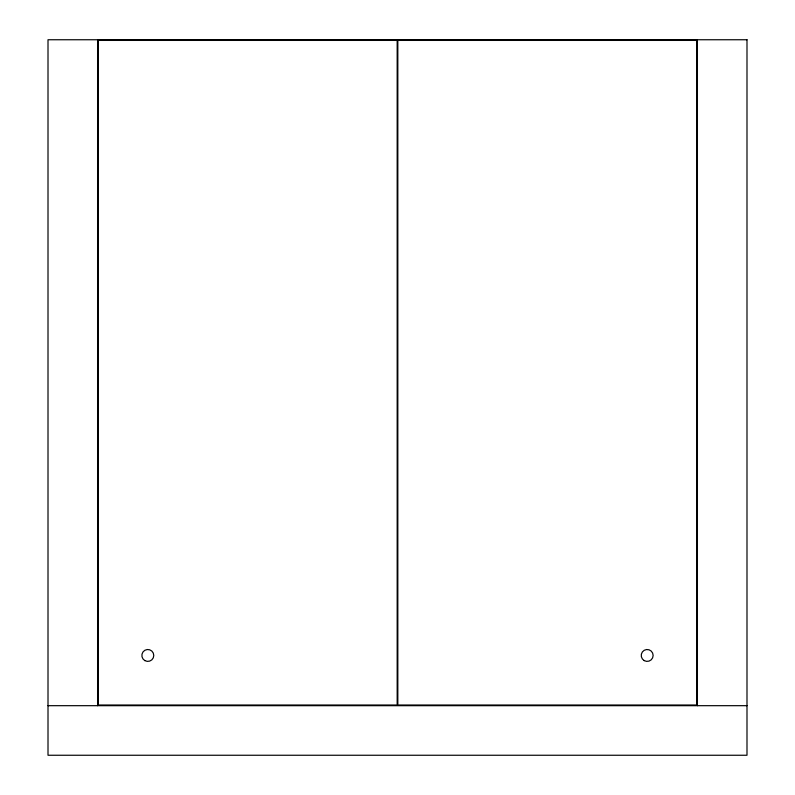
<?xml version="1.0" encoding="UTF-8"?>
<svg xmlns="http://www.w3.org/2000/svg" width="795" height="795" viewBox="0 0 795 795"><rect width="100%" height="100%" fill="white"/><g stroke="black" fill="none" stroke-linecap="round" stroke-linejoin="round"><path stroke-width="1.19" d="M48.008 705.682L746.992 705.682M697.414 39.75L697.414 705.682M97.586 39.75L97.586 705.682M746.992 39.75L48.008 39.75L48.008 755.25L746.992 755.25L746.992 39.75M397.172 40.416L98.242 40.416L98.242 705.016L397.172 705.016L397.172 40.416M696.758 40.416L397.828 40.416L397.828 705.016L696.758 705.016L696.758 40.416M144.839 660.605A5.953 5.953 0 0 0 153.773 655.448A5.953 5.953 0 0 0 144.839 650.29A5.953 5.953 0 0 0 144.839 660.605M644.208 660.605A5.953 5.953 0 0 0 653.132 655.448A5.953 5.953 0 0 0 644.208 650.29A5.953 5.953 0 0 0 644.208 660.605"/></g></svg>
